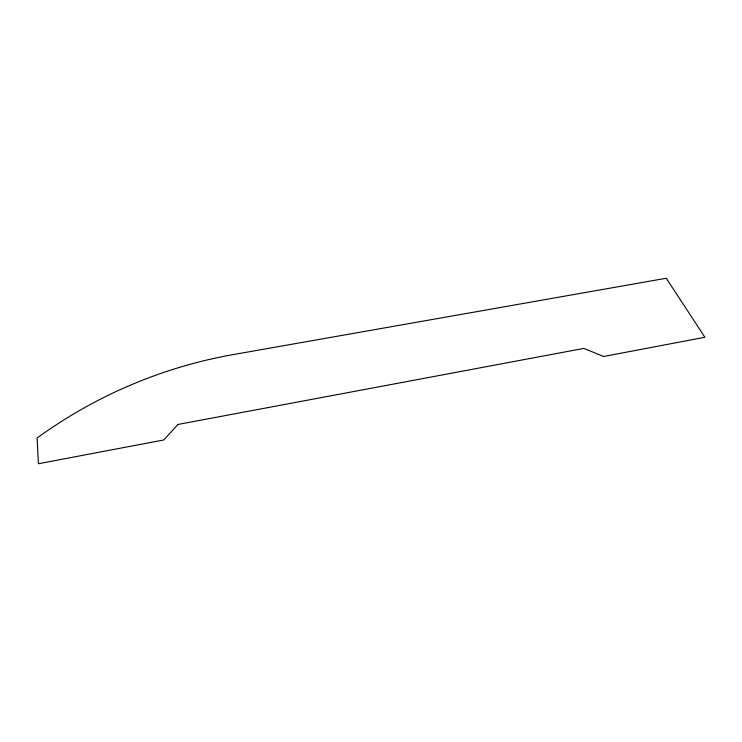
<?xml version="1.0" encoding="UTF-8"?>
<svg xmlns="http://www.w3.org/2000/svg" width="742" height="742" viewBox="0 0 742 742"><rect width="100%" height="100%" fill="white"/><g stroke="black" fill="none" stroke-linecap="round" stroke-linejoin="round"><path stroke-width="1.11" d="M178.015 424.452L163.713 439.969L38.398 463.75L37.1 438.003A454.79 432.679 -32.5 0 1 233.109 354.602L666.251 278.25L704.9 337.267L603.571 356.494L583.843 348.406L178.015 424.452"/></g></svg>
